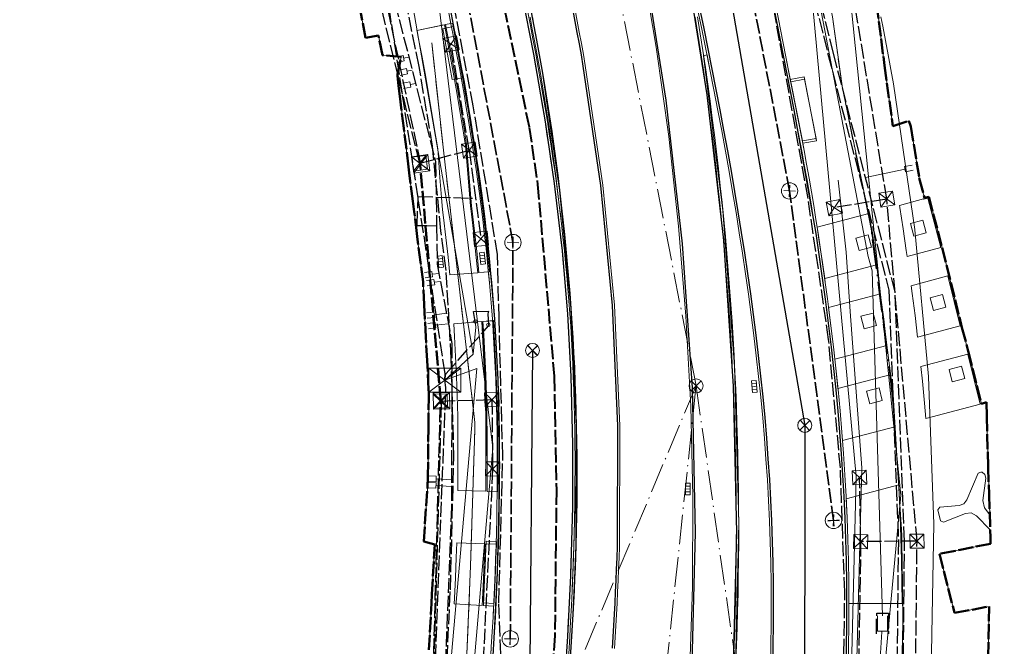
# Model space of a CAD drawing. Header units: metres. Extents: x 105014 to 106600, y 111320 to 118425.
# Drawn here: x 105897.5 to 105980.6, y 114994.8 to 115048.5 of the extents above; entities that cross this region are included whole.
import ezdxf

# ---------------------------------------------------------------- set-up
doc = ezdxf.new("R2010")
doc.units = ezdxf.units.M
doc.linetypes.add('DASHDOT', pattern=[3.556, 2.54, -0.508, 0, -0.508])
doc.linetypes.add('DASHED', pattern=[1.524, 1.27, -0.254])
for name, color, linetype, lineweight in [('00-BASE-LIMITE', 7, 'DASHED', 50), ('00-BASE-UE', 42, 'DASHED', 25), ('10-PAV-CALZADA-BRT', 12, 'CONTINUOUS', 30), ('10-PAV-CALZADA-MIXTA', 8, 'CONTINUOUS', 30), ('10-PAV-CICLORUTA', 76, 'CONTINUOUS', 18), ('10-PAV-SARDINEL', 252, 'CONTINUOUS', 13), ('20-EP-ZONA-DURA', 253, 'CONTINUOUS', 13), ('20-EP-ZONA-VERDE', 84, 'CONTINUOUS', 13), ('30-RED-ENEL-NODOS', 11, 'CONTINUOUS', 13), ('30-RED-ENEL-PROY', 1, 'DASHED', 25), ('30-RED-ETB-CAMARA', 151, 'CONTINUOUS', 13), ('30-RED-ETB-EXIST', 145, 'CONTINUOUS', 13), ('30-RED-ETB-PROY', 5, 'DASHED', 25), ('30-RED-MOVISTAR-CAMARA', 141, 'CONTINUOUS', 13), ('30-RED-MOVISTAR-PROY', 4, 'DASHED', 25), ('30-RED-VANTI-EXIST', 52, 'CONTINUOUS', 13), ('30-RED-VANTI-PROY', 2, 'DASHED', 25), ('30-RED-VANTI-RETIRO', 8, 'DASHDOT', 13), ('35-RH-ACUE-DOMICILIARIA', 152, 'CONTINUOUS', 9), ('35-RH-ACUE-MATRIZ-PJ', 150, 'DASHED', 40), ('35-RH-ACUE-MENOR-EXIST', 151, 'CONTINUOUS', 13), ('35-RH-ACUE-MENOR-PROY', 5, 'DASHED', 25), ('35-RH-PLUV-COLECTOR', 96, 'CONTINUOUS', 30), ('35-RH-PLUV-NODOS', 94, 'CONTINUOUS', 13), ('35-RH-PLUV-RETIRO', 8, 'DASHDOT', 13), ('35-RH-SUDS-ZONAS', 92, 'CONTINUOUS', 20), ('36-RH-SAN-COLECTOR-PROY', 6, 'DASHED', 35), ('36-RH-SAN-POZOS', 216, 'CONTINUOUS', 13), ('60-PREDIAL-LOTE', 42, 'CONTINUOUS', 13)]:
    doc.layers.add(name, color=color, linetype=linetype, lineweight=lineweight)

# ---------------------------------------------------------------- blocks, each defined once
blk = doc.blocks.new('CAM_ETB_T_13')
for p, q in [((-1.375, -1.025), (1.375, 1.025)), ((-1.375, 1.025), (1.375, -1.025))]:
    blk.add_line(p, q)
blk.add_lwpolyline([(-1.375, -1.025), (1.375, -1.025), (1.375, 1.025), (-1.375, 1.025)], close=True)
blk = doc.blocks.new('POSTE')
blk.add_circle((0, 0), 0.15)
blk = doc.blocks.new('CAJA_ENEL')
for p, q in [((-0.6, -0.6), (0.6, 0.6)), ((-0.6, 0.6), (0.6, -0.6))]:
    blk.add_line(p, q)
blk.add_lwpolyline([(-0.6, -0.6), (0.6, -0.6), (0.6, 0.6), (-0.6, 0.6)], close=True)
blk = doc.blocks.new('CAM_MOV_CS_276')
for p, q in [((-0.7, -0.7), (0.7, 0.7)), ((-0.7, 0.7), (0.7, -0.7))]:
    blk.add_line(p, q)
blk.add_lwpolyline([(-0.7, -0.7), (0.7, -0.7), (0.7, 0.7), (-0.7, 0.7)], close=True)
blk = doc.blocks.new('POZO_SAN')
for p, q in [((-0.5, 0), (0.5, 0)), ((0, -0.5), (0, 0.5))]:
    blk.add_line(p, q)
blk.add_circle((0, 0), 0.7)
blk = doc.blocks.new('POZO_PLUV')
for p, q in [((-0.42, -0.42), (0.42, 0.42)), ((-0.42, 0.42), (0.42, -0.42))]:
    blk.add_line(p, q)
blk.add_circle((0, 0), 0.6)
blk = doc.blocks.new('SUMIDERO')
for p, q in [((-0.25, -0.2), (-0.25, 0.2)), ((0, -0.2), (0, 0.2)), ((0.25, -0.2), (0.25, 0.2))]:
    blk.add_line(p, q)
blk.add_lwpolyline([(-0.5, -0.2), (0.5, -0.2), (0.5, 0.2), (-0.5, 0.2)], close=True)

msp = doc.modelspace()

# ---------------------------------------------------------------- linework, layer by layer
at = {"layer": '00-BASE-LIMITE'}
for points in [[(105970.6699, 115051.4029), (105971.5411, 115044.5879), (105972.2519, 115039.3977), (105973.6221, 115039.8621), (105973.7971, 115039.3681), (105974.5181, 115034.9501), (105974.9633, 115033.2747), (105975.3233, 115033.3699), (105976.4831, 115028.9901), (105978.1621, 115022.1941), (105978.7141, 115020.1641), (105979.8283, 115015.6615), (105980.2715, 115015.7767), (105980.3009, 115014.5757), (105980.4067, 115010.2365), (105980.4879, 115007.9243), (105980.6183, 115004.2041), (105980.6083, 115003.6771), (105976.2411, 115002.8011), (105977.5331, 114997.7511), (105980.5063, 114998.3073), (105980.4079, 114993.1155)], [(105932.5369, 114994.5899), (105932.7145, 114997.6347), (105932.7159, 114997.6541), (105932.7605, 114998.5719), (105932.8063, 114999.3719), (105933.0453, 115003.6165), (105932.1085, 115003.8653), (105932.4111, 115008.4133), (105932.4123, 115008.4307), (105932.4125, 115008.4339), (105932.4307, 115008.7315), (105932.4309, 115008.7341), (105932.4318, 115008.7497), (105932.4583, 115009.1789), (105932.4605, 115009.3903), (105932.5039, 115013.5821), (105932.5041, 115013.5893), (105932.5041, 115013.6087), (105932.5313, 115016.2249), (105932.5349, 115016.5683), (105932.5181, 115016.8911), (105932.3905, 115019.3549), (105932.3902, 115019.3583), (105932.3901, 115019.3609), (105932.2866, 115021.3577), (105932.2861, 115021.3663), (105932.1431, 115024.1213), (105932.1429, 115024.1257), (105932.0405, 115026.1001), (105931.8274, 115027.7799), (105931.5806, 115029.7243), (105931.5187, 115030.2131), (105931.2827, 115032.0719), (105931.1645, 115033.0045), (105930.8921, 115035.1503), (105930.7985, 115035.9175), (105930.4291, 115038.9465), (105930.3947, 115039.2287), (105930.0599, 115041.9729), (105929.9519, 115042.8583), (105929.8441, 115043.7419), (105929.8443, 115043.8347), (105930.1799, 115045.3441), (105928.5637, 115045.4779), (105928.2335, 115047.1595), (105927.1283, 115046.9741), (105926.6443, 115049.5293)]]:
    msp.add_lwpolyline(points, dxfattribs=at)
at = {"layer": '00-BASE-UE'}
for points in [[(105970.6699, 115051.4029), (105971.5411, 115044.5879), (105972.2519, 115039.3977), (105973.6221, 115039.8621), (105973.7971, 115039.3681), (105974.5181, 115034.9501), (105974.9633, 115033.2747), (105975.3233, 115033.3699), (105976.4831, 115028.9901), (105978.1621, 115022.1941), (105978.7141, 115020.1641), (105979.8283, 115015.6615), (105980.2715, 115015.7767), (105980.3009, 115014.5757), (105980.4067, 115010.2365), (105980.4879, 115007.9243), (105980.6183, 115004.2041), (105980.6083, 115003.6771), (105976.2411, 115002.8011), (105977.5331, 114997.7511), (105980.5063, 114998.3073), (105980.4079, 114993.1155)], [(105932.5369, 114994.5899), (105932.7145, 114997.6347), (105932.7159, 114997.6541), (105932.7605, 114998.5719), (105932.8063, 114999.3719), (105933.0453, 115003.6165), (105932.1085, 115003.8653), (105932.4111, 115008.4133), (105932.4123, 115008.4307), (105932.4125, 115008.4339), (105932.4309, 115008.7329), (105932.4319, 115008.7497), (105932.4583, 115009.1789), (105932.4605, 115009.3903), (105932.5039, 115013.5821), (105932.5041, 115013.5893), (105932.5041, 115013.6087), (105932.5313, 115016.2249), (105932.5349, 115016.5683), (105932.5181, 115016.8911), (105932.3905, 115019.3549), (105932.3903, 115019.3597), (105932.2867, 115021.3577), (105932.2861, 115021.3663), (105932.1431, 115024.1213), (105932.1429, 115024.1257), (105932.0405, 115026.1001), (105931.8275, 115027.7799), (105931.5807, 115029.7243), (105931.5187, 115030.2131), (105931.2827, 115032.0719), (105931.1645, 115033.0045), (105930.8921, 115035.1503), (105930.7985, 115035.9175), (105930.4291, 115038.9465), (105930.3947, 115039.2287), (105930.0599, 115041.9729), (105929.9519, 115042.8583), (105929.8441, 115043.7419), (105929.8443, 115043.8347), (105930.1799, 115045.3441), (105928.5637, 115045.4779), (105928.2335, 115047.1595), (105927.1283, 115046.9741), (105926.6443, 115049.5293)]]:
    msp.add_lwpolyline(points, dxfattribs=at)
at = {"layer": '10-PAV-CALZADA-BRT'}
for points in [[(105954.3503, 115054.4665), (105956.3328, 115042.0994), (105957.747, 115029.6544), (105958.59, 115017.1578), (105958.8599, 115004.6357), (105958.5563, 114992.1143)], [(105955.0603, 114992.2829), (105955.3599, 115004.6426), (105955.0933, 115017.0031), (105954.2612, 115029.3383), (105952.8653, 115041.6226), (105950.9085, 115053.8301)], [(105944.5071, 114991.7189), (105944.7265, 114994.8201), (105944.8971, 114997.6349), (105945.0469, 115000.6983), (105945.1487, 115003.5379), (105945.1903, 115013.684), (105944.7255, 115023.8195), (105943.7555, 115033.9192), (105942.2827, 115043.9579), (105941.7813, 115046.7547), (105941.2007, 115049.7663)], [(105944.8575, 115049.3111), (105945.0405, 115048.3609), (105945.2195, 115047.4099), (105945.3945, 115046.4581), (105945.5653, 115045.5055), (105945.7319, 115044.5521), (105947.2301, 115034.3406), (105948.2168, 115024.067), (105948.6896, 115013.757), (105948.6473, 115003.4363), (105948.6169, 115002.4689), (105948.5821, 115001.5019), (105948.5433, 115000.5349), (105948.5001, 114999.5681), (105948.4531, 114998.6015), (105948.4023, 114997.6351), (105948.3479, 114996.6689), (105948.2899, 114995.7029), (105948.2287, 114994.7371)]]:
    msp.add_lwpolyline(points, dxfattribs=at)
at = {"layer": '10-PAV-CALZADA-MIXTA'}
for points in [[(105961.1161, 115054.3437), (105963.7833, 115040.7991), (105965.6509, 115030.2203), (105966.4621, 115024.6019), (105966.9751, 115020.4883), (105967.1775, 115018.6741), (105967.3647, 115016.8561), (105967.5363, 115015.0343), (105967.6915, 115013.2091), (105967.8299, 115011.3803), (105967.9505, 115009.5483), (105968.0527, 115007.7133), (105968.1361, 115005.8775), (105968.2011, 115004.0425), (105968.2479, 115002.2091), (105968.2777, 115000.3775), (105968.2907, 114998.5479), (105968.2879, 114996.7201), (105968.2697, 114994.8947), (105968.2367, 114993.0715)], [(105940.5069, 115050.6891), (105941.4957, 115045.5569), (105942.4861, 115039.7745), (105943.2593, 115034.4977), (105943.9423, 115028.7309), (105944.4103, 115023.3589), (105944.7051, 115017.9745), (105944.8425, 115012.1689), (105944.8215, 115006.8359), (105944.6569, 115000.9717), (105944.4023, 114995.7513), (105944.0085, 114989.7909)], [(105931.0669, 114921.9327), (105932.7231, 114938.6947), (105934.5405, 114956.5182), (105935.5549, 114966.4669), (105935.5853, 114966.9928), (105935.5694, 114967.5194), (105937.1414, 114984.327), (105937.3088, 114984.9731), (105937.4035, 114985.6337), (105938.0078, 114993.5901), (105938.1629, 114996.1131), (105938.4119, 115001.2187), (105938.5725, 115006.9393), (105938.5927, 115012.1145), (105938.4597, 115017.7333), (105938.1759, 115022.9167), (105937.7255, 115028.0885), (105937.0643, 115033.6699), (105936.3141, 115038.7903), (105935.3479, 115044.4311), (105934.3809, 115049.4505)], [(105961.9883, 114993.2083), (105962.0201, 114994.9821), (105962.0379, 114996.7563), (105962.0407, 114998.5305), (105962.0281, 115000.3045), (105961.9993, 115002.0785), (105961.9539, 115003.8521), (105961.8913, 115005.6253), (105961.8107, 115007.3975), (105961.7119, 115009.1689), (105961.5953, 115010.9393), (105961.4615, 115012.7085), (105961.3113, 115014.4763), (105961.1447, 115016.2427), (105960.9631, 115018.0075), (105960.7663, 115019.7709), (105960.5555, 115021.5323), (105960.3311, 115023.2923), (105960.0937, 115025.0505), (105959.8441, 115026.8071), (105959.5825, 115028.5619), (105959.3099, 115030.3149), (105959.0265, 115032.0665), (105958.7333, 115033.8163), (105958.4305, 115035.5643), (105958.1191, 115037.3111), (105957.7993, 115039.0563), (105957.4721, 115040.7999), (105957.1377, 115042.5423), (105956.7971, 115044.2835), (105956.4505, 115046.0235), (105956.0987, 115047.7625), (105955.7421, 115049.5005)]]:
    msp.add_lwpolyline(points, dxfattribs=at)
at = {"layer": '10-PAV-CICLORUTA'}
for points in [[(105933.9859, 115047.4785), (105934.3155, 115045.7479), (105934.6335, 115044.0179), (105934.9389, 115042.2903), (105935.2317, 115040.5611), (105935.5115, 115038.8299), (105935.6745, 115037.7635), (105936.0997, 115032.5529), (105936.1849, 115031.8835), (105936.3879, 115030.1597), (105936.5737, 115028.4369), (105936.7269, 115026.8709), (105934.3343, 115026.6777), (105934.1863, 115028.1913), (105934.0029, 115029.8907), (105933.8027, 115031.5917), (105933.7189, 115032.2501), (105933.6333, 115033.2983), (105933.4937, 115035.0099), (105933.3537, 115036.7241), (105933.2947, 115037.4609), (105933.1407, 115038.4565), (105932.8643, 115040.1671), (105932.5739, 115041.8811), (105932.2711, 115043.5941), (105931.9569, 115045.3055), (105931.6291, 115047.0221), (105931.5343, 115047.5059), (105931.5151, 115047.6037), (105933.8675, 115048.0793), (105933.9859, 115047.4785)], [(105937.1365, 115021.5517), (105937.2305, 115019.8267), (105937.3069, 115018.0981), (105937.3659, 115016.3661), (105937.4081, 115014.6311), (105937.4271, 115008.1631), (105935.0301, 115008.2431), (105935.0085, 115014.5837), (105934.9669, 115016.2961), (105934.9087, 115018.0043), (105934.8335, 115019.7083), (105934.7407, 115021.4081), (105934.6697, 115022.4927), (105937.0623, 115022.6847), (105937.1365, 115021.5517)], [(105937.3265, 115003.6639), (105937.2845, 115002.4091), (105937.2139, 115000.6537), (105937.1319, 114998.8959), (105937.1053, 114998.3941), (105934.7101, 114998.5473), (105934.7349, 114999.0151), (105934.8163, 115000.7579), (105934.8863, 115002.4975), (105934.9279, 115003.7441), (105937.3265, 115003.6639)]]:
    msp.add_lwpolyline(points, close=True, dxfattribs=at)
at = {"layer": '10-PAV-SARDINEL'}
for points in [[(105962.205, 115049.8683), (105963.0941, 115045.3533), (105963.9796, 115040.8379), (105964.2126, 115039.6669), (105964.4394, 115038.4938), (105964.6599, 115037.3195), (105964.874, 115036.1441), (105965.0817, 115034.9676), (105965.283, 115033.7897), (105965.478, 115032.611), (105965.6665, 115031.4311), (105965.8486, 115030.2506), (105966.0624, 115028.8469), (105966.269, 115027.4418), (105966.4683, 115026.0356), (105966.6605, 115024.6278), (105967.1738, 115020.5118), (105967.3764, 115018.6955), (105967.5637, 115016.8758), (105967.7355, 115015.0522), (105967.8909, 115013.2251), (105968.0294, 115011.3944), (105968.1502, 115009.5604), (105968.2525, 115007.7234), (105968.336, 115005.8856), (105968.401, 115004.0486), (105968.4479, 115002.2133), (105968.4777, 115000.3799), (105968.4907, 114998.5483), (105968.4879, 114996.719), (105968.4697, 114994.8919), (105968.4367, 114993.0672)], [(105937.8082, 114993.6031), (105937.8879, 114994.8638), (105937.9633, 114996.1246), (105938.0343, 114997.3998), (105938.0994, 114998.6751), (105938.1587, 114999.9507), (105938.2121, 115001.2267), (105938.2547, 115002.3695), (105938.292, 115003.5126), (105938.3241, 115004.6558), (105938.351, 115005.7992), (105938.3725, 115006.9426), (105938.387, 115007.9766), (105938.3963, 115009.0106), (105938.4003, 115010.0449), (105938.3991, 115011.0787), (105938.3927, 115012.1128), (105938.3796, 115013.2356), (105938.3597, 115014.3583), (105938.3331, 115015.4809), (105938.2999, 115016.6034), (105938.2599, 115017.7256), (105938.2165, 115018.7617), (105938.1665, 115019.7975), (105938.1098, 115020.8329), (105938.0465, 115021.868), (105937.9764, 115022.9026), (105937.8998, 115023.9367), (105937.8165, 115024.9705), (105937.7265, 115026.0036), (105937.6299, 115027.0361), (105937.5266, 115028.068), (105937.4078, 115029.1846), (105937.2824, 115030.3005), (105937.1503, 115031.4156), (105937.0115, 115032.5299), (105936.8661, 115033.6435), (105936.7266, 115034.668), (105936.5818, 115035.6918), (105936.4319, 115036.7149), (105936.2769, 115037.7373), (105936.1166, 115038.7588), (105935.9339, 115039.8879), (105935.746, 115041.016), (105935.5529, 115042.1433), (105935.3546, 115043.2697), (105935.1512, 115044.3951), (105934.9183, 115045.6507), (105934.6796, 115046.9052), (105934.4351, 115048.1586), (105934.1849, 115049.4109)], [(105934.3809, 115049.4505), (105934.6313, 115048.1973), (105934.8759, 115046.943), (105935.1148, 115045.6876), (105935.3479, 115044.4311), (105935.5515, 115043.3047), (105935.7499, 115042.1775), (105935.9432, 115041.0493), (105936.1312, 115039.9202), (105936.3141, 115038.7903), (105936.4745, 115037.7678), (105936.6297, 115036.7444), (105936.7798, 115035.7203), (105936.9246, 115034.6955), (105937.0643, 115033.6699), (105937.2099, 115032.5552), (105937.3488, 115031.4397), (105937.481, 115030.3234), (105937.6066, 115029.2063), (105937.7255, 115028.0885), (105937.8289, 115027.0553), (105937.9256, 115026.0215), (105938.0157, 115024.9871), (105938.0991, 115023.9522), (105938.1759, 115022.9167), (105938.246, 115021.8808), (105938.3094, 115020.8445), (105938.3662, 115019.8077), (105938.4163, 115018.7707), (105938.4597, 115017.7333), (105938.4997, 115016.6099), (105938.533, 115015.4863), (105938.5596, 115014.3625), (105938.5795, 115013.2385), (105938.5927, 115012.1145), (105938.5991, 115011.0794), (105938.6003, 115010.0444), (105938.5963, 115009.0093), (105938.587, 115007.9743), (105938.5725, 115006.9393), (105938.5509, 115005.7949), (105938.524, 115004.6506), (105938.4919, 115003.5065), (105938.4545, 115002.3625), (105938.4119, 115001.2187), (105938.3585, 114999.9419), (105938.2991, 114998.6653), (105938.234, 114997.3891), (105938.1629, 114996.1131), (105938.0875, 114994.8515), (105938.0078, 114993.5901)], [(105944.3128, 114994.2606), (105944.4023, 114995.7513), (105944.4749, 114997.0559), (105944.5416, 114998.3609), (105944.6023, 114999.6662), (105944.6569, 115000.9717), (105944.7006, 115002.1442), (105944.7389, 115003.3169), (105944.7718, 115004.4898), (105944.7994, 115005.6628), (105944.8215, 115006.8359), (105944.8365, 115007.9024), (105944.8461, 115008.969), (105944.8503, 115010.0356), (105944.8491, 115011.1023), (105944.8425, 115012.1689), (105944.8289, 115013.3303), (105944.8084, 115014.4916), (105944.7809, 115015.6528), (105944.7465, 115016.8137), (105944.7051, 115017.9745), (105944.66, 115019.0521), (105944.608, 115020.1294), (105944.549, 115021.2063), (105944.4831, 115022.2828), (105944.4103, 115023.3589), (105944.3305, 115024.4345), (105944.2438, 115025.5095), (105944.1502, 115026.5839), (105944.0497, 115027.6577), (105943.9423, 115028.7309), (105943.8195, 115029.8859), (105943.6898, 115031.04), (105943.5532, 115032.1934), (105943.4097, 115033.346), (105943.2593, 115034.4977), (105943.1153, 115035.5546), (105942.966, 115036.6108), (105942.8114, 115037.6661), (105942.6514, 115038.7207), (105942.4861, 115039.7745), (105942.2987, 115040.9328), (105942.1059, 115042.0902), (105941.9078, 115043.2467), (105941.7044, 115044.4023), (105941.4957, 115045.5569), (105941.2574, 115046.8416), (105941.0131, 115048.1253), (105940.7629, 115049.4078)], [(105940.9592, 115049.4466), (105941.2095, 115048.1632), (105941.4539, 115046.8786), (105941.6924, 115045.593), (105941.9013, 115044.4372), (105942.1049, 115043.2809), (105942.3031, 115042.1235), (105942.496, 115040.9652), (105942.6836, 115039.806), (105942.8491, 115038.7512), (105943.0092, 115037.6956), (105943.164, 115036.6392), (105943.3135, 115035.5821), (105943.4576, 115034.5242), (105943.6081, 115033.3713), (105943.7517, 115032.2176), (105943.8885, 115031.063), (105944.0183, 115029.9076), (105944.1413, 115028.7514), (105944.2488, 115027.6771), (105944.3495, 115026.602), (105944.4432, 115025.5262), (105944.53, 115024.4499), (105944.6098, 115023.3731), (105944.6827, 115022.2957), (105944.7487, 115021.2179), (105944.8077, 115020.1397), (105944.8598, 115019.0611), (105944.905, 115017.9823), (105944.9464, 115016.8203), (105944.9808, 115015.6581), (105945.0083, 115014.4957), (105945.0289, 115013.3332), (105945.0425, 115012.1707), (105945.0491, 115011.103), (105945.0503, 115010.0355), (105945.0461, 115008.9677), (105945.0365, 115007.9001), (105945.0215, 115006.8326), (105944.9993, 115005.6586), (105944.9718, 115004.4847), (105944.9388, 115003.3109), (105944.9005, 115002.1373), (105944.8568, 115000.9638), (105944.8021, 114999.6574), (105944.7414, 114998.3512), (105944.6747, 114997.0453), (105944.602, 114995.7398), (105944.5125, 114994.2482)], [(105961.7884, 114993.2127), (105961.8201, 114994.9849), (105961.8379, 114996.7575), (105961.8407, 114998.5294), (105961.8281, 115000.3022), (105961.7994, 115002.0744), (105961.754, 115003.846), (105961.6915, 115005.6172), (105961.611, 115007.3873), (105961.5123, 115009.1568), (105961.3958, 115010.9252), (105961.2622, 115012.6925), (105961.1121, 115014.4585), (105960.9457, 115016.2231), (105960.7643, 115017.9862), (105960.5676, 115019.7479), (105960.357, 115021.5078), (105960.1327, 115023.2667), (105959.8956, 115025.0231), (105959.6463, 115026.7778), (105959.3848, 115028.5318), (105959.1124, 115030.2836), (105958.8292, 115032.034), (105958.5361, 115033.7827), (105958.2335, 115035.5297), (105957.9223, 115037.2756), (105957.6027, 115039.0199), (105957.2756, 115040.7626), (105956.9414, 115042.5043), (105956.6009, 115044.2448), (105956.2545, 115045.9841), (105956.2535, 115045.9888), (105955.9028, 115047.7226), (105955.5463, 115049.4601)], [(105955.7421, 115049.5005), (105956.0987, 115047.7625), (105956.4505, 115046.0235), (105956.7971, 115044.2835), (105957.1377, 115042.5423), (105957.4721, 115040.7999), (105957.7993, 115039.0563), (105958.1191, 115037.3111), (105958.4305, 115035.5643), (105958.7333, 115033.8163), (105959.0265, 115032.0665), (105959.3099, 115030.3149), (105959.5825, 115028.5619), (105959.8441, 115026.8071), (105960.0937, 115025.0505), (105960.3311, 115023.2923), (105960.5555, 115021.5323), (105960.7663, 115019.7709), (105960.9631, 115018.0075), (105961.1447, 115016.2427), (105961.3113, 115014.4763), (105961.4615, 115012.7085), (105961.5953, 115010.9393), (105961.7119, 115009.1689), (105961.8107, 115007.3975), (105961.8913, 115005.6253), (105961.9539, 115003.8521), (105961.9993, 115002.0785), (105962.0281, 115000.3045), (105962.0407, 114998.5305), (105962.0379, 114996.7563), (105962.0201, 114994.9821), (105961.9883, 114993.2083)], [(105968.2367, 114993.0715), (105968.2697, 114994.8947), (105968.2879, 114996.7201), (105968.2907, 114998.5479), (105968.2777, 115000.3775), (105968.2479, 115002.2091), (105968.2011, 115004.0425), (105968.1361, 115005.8775), (105968.0527, 115007.7133), (105967.9505, 115009.5483), (105967.8299, 115011.3803), (105967.6915, 115013.2091), (105967.5363, 115015.0343), (105967.3647, 115016.8561), (105967.1775, 115018.6741), (105966.9751, 115020.4883), (105966.4621, 115024.6019), (105966.2702, 115026.0081), (105966.071, 115027.4132), (105965.8646, 115028.8173), (105965.6509, 115030.2203), (105965.4689, 115031.4001), (105965.2806, 115032.5788), (105965.0858, 115033.7565), (105964.8846, 115034.9332), (105964.6771, 115036.1087), (105964.4632, 115037.2831), (105964.2429, 115038.4563), (105964.0163, 115039.6283), (105963.7833, 115040.7991), (105962.8979, 115045.3147), (105962.0088, 115049.8295)], [(105944.5125, 114994.2482), (105944.602, 114995.7398), (105944.6747, 114997.0453), (105944.7414, 114998.3512), (105944.8021, 114999.6574), (105944.8471, 115000.7068), (105944.8575, 115000.9638), (105944.8853, 115001.6524), (105944.9191, 115002.598), (105944.9488, 115003.5437), (105944.9732, 115004.4847), (105944.9809, 115004.8105), (105944.9935, 115005.412), (105944.9984, 115005.6586), (105945.0066, 115006.0773), (105945.0215, 115006.8326), (105945.0365, 115007.9001), (105945.0461, 115008.9677), (105945.0503, 115010.0355), (105945.0491, 115011.103), (105945.0425, 115012.1707), (105945.0289, 115013.3332), (105945.0083, 115014.4957), (105944.9808, 115015.6581), (105944.9464, 115016.8203), (105944.905, 115017.9823), (105944.8598, 115019.0611), (105944.8077, 115020.1397), (105944.7487, 115021.2179), (105944.6827, 115022.2957), (105944.6098, 115023.3731), (105944.53, 115024.4499), (105944.4432, 115025.5262), (105944.3495, 115026.602), (105944.2488, 115027.6771), (105944.1413, 115028.7514), (105944.0183, 115029.9076), (105943.8885, 115031.063), (105943.766, 115032.0965), (105943.7525, 115032.2177), (105943.7056, 115032.6368), (105943.557, 115033.8951), (105943.4004, 115035.1526), (105943.2361, 115036.4091), (105943.064, 115037.6644), (105942.8839, 115038.9187), (105942.696, 115040.1718), (105942.5004, 115041.4238), (105942.2969, 115042.6746), (105942.0856, 115043.924), (105941.9229, 115044.8561), (105941.7558, 115045.7875), (105941.5847, 115046.7181), (105941.3956, 115047.722), (105941.2021, 115048.7249)], [(105941.3984, 115048.7632), (105941.592, 115047.7594), (105941.7813, 115046.7547), (105941.9526, 115045.8232), (105942.1198, 115044.8909), (105942.2827, 115043.9579), (105942.4942, 115042.7073), (105942.6979, 115041.4553), (105942.8937, 115040.2021), (105943.0818, 115038.9477), (105943.262, 115037.6922), (105943.4343, 115036.4356), (105943.5988, 115035.1779), (105943.7555, 115033.9192), (105943.9043, 115032.6596), (105944.0453, 115031.399), (105944.1783, 115030.1376), (105944.3035, 115028.8754), (105944.4209, 115027.6124), (105944.5303, 115026.3488), (105944.6319, 115025.0844), (105944.7255, 115023.8195), (105944.8113, 115022.554), (105944.8891, 115021.288), (105944.9591, 115020.0215), (105945.0212, 115018.7546), (105945.0753, 115017.4874), (105945.1216, 115016.2198), (105945.1599, 115014.952), (105945.1903, 115013.684), (105945.2128, 115012.4158), (105945.2274, 115011.1475), (105945.2341, 115009.8791), (105945.2328, 115008.6107), (105945.2237, 115007.3423), (105945.2066, 115006.074), (105945.1816, 115004.8059), (105945.1487, 115003.5379), (105945.119, 115002.5912), (105945.0851, 115001.6447), (105945.0469, 115000.6983), (105945.0012, 114999.677), (105944.9513, 114998.6558), (105944.8971, 114997.6349), (105944.8155, 114996.2273), (105944.7265, 114994.8201), (105944.6205, 114993.2692)], [(105958.6211, 114993.5694), (105958.6781, 114995.0248), (105958.7274, 114996.4805), (105958.7689, 114997.9364), (105958.8026, 114999.3926), (105958.8286, 115000.8488), (105958.8469, 115002.3053), (105958.8574, 115003.7617), (105958.8601, 115005.2183), (105958.8551, 115006.6748), (105958.8423, 115008.1313), (105958.8218, 115009.5876), (105958.7935, 115011.0439), (105958.7574, 115012.5), (105958.7136, 115013.9558), (105958.6621, 115015.4114), (105958.6028, 115016.8668), (105958.5357, 115018.3217), (105958.4609, 115019.7763), (105958.3784, 115021.2305), (105958.2881, 115022.6843), (105958.1901, 115024.1375), (105958.0843, 115025.5902), (105957.9708, 115027.0422), (105957.8496, 115028.4937), (105957.7206, 115029.9445), (105957.5839, 115031.3946), (105957.4395, 115032.844), (105957.2874, 115034.2925), (105957.1276, 115035.7403), (105956.96, 115037.1871), (105956.7848, 115038.6331), (105956.6018, 115040.0781), (105956.4112, 115041.522), (105956.2129, 115042.965), (105956.0069, 115044.4069), (105955.7932, 115045.8477), (105955.5719, 115047.2873), (105955.3429, 115048.7257)], [(105955.5403, 115048.7577), (105955.7695, 115047.3182), (105955.991, 115045.8776), (105956.2048, 115044.4357), (105956.411, 115042.9928), (105956.6094, 115041.5487), (105956.8002, 115040.1038), (105956.9833, 115038.6577), (105957.1586, 115037.2107), (105957.3264, 115035.7628), (105957.4863, 115034.3139), (105957.6385, 115032.8644), (105957.783, 115031.4139), (105957.9198, 115029.9628), (105958.0489, 115028.5109), (105958.1702, 115027.0583), (105958.2838, 115025.6053), (105958.3896, 115024.1515), (105958.4877, 115022.6973), (105958.5781, 115021.2424), (105958.6606, 115019.7871), (105958.7355, 115018.3315), (105958.8026, 115016.8755), (105958.862, 115015.419), (105958.9135, 115013.9624), (105958.9573, 115012.5055), (105958.9935, 115011.0484), (105959.0218, 115009.591), (105959.0423, 115008.1336), (105959.0551, 115006.6761), (105959.0601, 115005.2184), (105959.0574, 115003.7608), (105959.0469, 115002.3034), (105959.0286, 115000.8458), (105959.0026, 114999.3885), (105958.9688, 114997.9313), (105958.9273, 114996.4743), (105958.878, 114995.0175), (105958.8209, 114993.5611)]]:
    msp.add_lwpolyline(points, dxfattribs=at)
at = {"layer": '20-EP-ZONA-DURA'}
for points in [[(105970.6699, 115051.4029), (105971.5411, 115044.5879), (105972.2519, 115039.3977), (105973.6221, 115039.8621), (105973.7971, 115039.3681), (105974.5181, 115034.9501), (105974.9633, 115033.2747), (105975.3233, 115033.3699), (105976.4831, 115028.9901), (105978.1621, 115022.1941), (105978.7141, 115020.1641), (105979.8283, 115015.6615), (105980.2715, 115015.7767), (105980.3009, 115014.5757), (105980.4067, 115010.2365), (105980.4879, 115007.9243), (105980.5501, 115006.1492), (105980.1093, 115006.7623), (105979.9539, 115007.3813), (105980.2067, 115009.2989), (105980.1371, 115009.6024), (105979.8865, 115009.7863), (105979.7877, 115009.8145), (105979.5683, 115009.7099), (105978.5951, 115007.4257), (105978.327, 115007.0904), (105977.9241, 115006.9419), (105976.2745, 115006.8073), (105976.1111, 115006.5795), (105976.3459, 115005.6449), (105976.5931, 115005.5193), (105978.4633, 115006.2767), (105978.9675, 115006.3212), (105979.4105, 115006.0765), (105980.5955, 115004.8537), (105980.6183, 115004.2041), (105980.6083, 115003.6771), (105976.2411, 115002.8011), (105977.5331, 114997.7511), (105980.5063, 114998.3073), (105980.4079, 114993.1155)], [(105968.4367, 114993.0672), (105968.4697, 114994.8919), (105968.4879, 114996.719), (105968.4907, 114998.5483), (105968.4907, 114998.5547), (105973.0407, 114998.5475), (105973.0407, 114998.5611), (105973.0273, 115000.4329), (105972.9969, 115002.3083), (105972.9489, 115004.1871), (105972.8823, 115006.0691), (105972.7969, 115007.9533), (105972.7549, 115008.7067), (105968.2619, 115007.5171), (105968.2525, 115007.7234), (105968.1502, 115009.5604), (105968.0294, 115011.3944), (105967.9453, 115012.5063), (105972.4177, 115013.6907), (105972.2673, 115015.4585), (105972.0917, 115017.3221), (105972.0077, 115018.1393), (105967.5549, 115016.9603), (105967.3764, 115018.6955), (105967.2891, 115019.4761), (105971.7361, 115020.6537), (105971.6937, 115021.0339), (105971.4725, 115022.8815), (105971.2377, 115024.7239), (105971.1921, 115025.0613), (105966.7575, 115023.8871), (105966.9569, 115022.3235), (105967.1737, 115020.5113), (105966.6605, 115024.6278), (105966.4683, 115026.0356), (105966.4191, 115026.3835), (105970.8481, 115027.5563), (105970.7293, 115028.3921), (105970.4571, 115030.2181), (105970.1903, 115031.9337), (105965.7689, 115030.763), (105965.6665, 115031.4311), (105965.478, 115032.611), (105965.283, 115033.7897), (105965.0817, 115034.9676), (105964.874, 115036.1441), (105964.6599, 115037.3195), (105964.4844, 115038.254), (105964.5449, 115037.9451), (105965.7257, 115038.1501), (105965.6887, 115038.3394), (105965.6927, 115038.3401), (105964.6908, 115043.4426), (105964.6523, 115043.6395), (105963.4749, 115043.4083), (105963.0941, 115045.3533), (105962.205, 115049.8683)], [(105932.5369, 114994.5899), (105932.7145, 114997.6347), (105932.7159, 114997.6541), (105932.7605, 114998.5719), (105932.8063, 114999.3719), (105933.0453, 115003.6165), (105932.1085, 115003.8653), (105932.4111, 115008.4133), (105932.4123, 115008.4307), (105932.4125, 115008.4339), (105932.4308, 115008.7328), (105932.4318, 115008.7497), (105932.4583, 115009.1789), (105932.4605, 115009.3903), (105932.5039, 115013.5821), (105932.5041, 115013.5893), (105932.5041, 115013.6087), (105932.5313, 115016.2249), (105932.5349, 115016.5683), (105932.5181, 115016.8911), (105932.3905, 115019.3549), (105932.3901, 115019.3596), (105932.2866, 115021.3577), (105932.2861, 115021.3663), (105932.1431, 115024.1213), (105932.1429, 115024.1257), (105932.0405, 115026.1001), (105931.8274, 115027.7799), (105931.5806, 115029.7243), (105931.5187, 115030.2131), (105931.2827, 115032.0719), (105931.1645, 115033.0045), (105930.8921, 115035.1503), (105930.7985, 115035.9175), (105930.4291, 115038.9465), (105930.3947, 115039.2287), (105930.0599, 115041.9729), (105929.9519, 115042.8583), (105929.8441, 115043.7419), (105929.8443, 115043.8347), (105930.1799, 115045.3441), (105928.5637, 115045.4779), (105928.2335, 115047.1595), (105927.1283, 115046.9741), (105926.6443, 115049.5293)], [(105934.1849, 115049.4109), (105934.4285, 115048.1916), (105933.9659, 115048.0975), (105933.8676, 115048.0785), (105933.6737, 115048.0389), (105931.5151, 115047.6037), (105931.5343, 115047.5059), (105931.6291, 115047.0221), (105931.9569, 115045.3055), (105932.2711, 115043.5941), (105932.5739, 115041.8811), (105932.8643, 115040.1671), (105933.1407, 115038.4565), (105933.2947, 115037.4609), (105933.3537, 115036.7241), (105933.4937, 115035.0099), (105933.6333, 115033.2983), (105933.7189, 115032.2501), (105933.8027, 115031.5917), (105934.0029, 115029.8907), (105934.1863, 115028.1913), (105934.3343, 115026.6777), (105936.7269, 115026.8709), (105936.5737, 115028.4369), (105936.3879, 115030.1597), (105936.1849, 115031.8835), (105936.0997, 115032.5529), (105935.9557, 115034.3174), (105936.0647, 115033.6209), (105936.1993, 115032.5633), (105936.2841, 115031.8957), (105936.4871, 115030.1709), (105936.6733, 115028.4471), (105936.8265, 115026.8789), (105937.6385, 115026.9446), (105937.7265, 115026.0036), (105937.8165, 115024.9705), (105937.8998, 115023.9367), (105937.9764, 115022.9026), (105937.9861, 115022.759), (105937.1619, 115022.6927), (105937.4887, 115015.4307), (105937.5271, 115008.1597), (105938.3884, 115008.131), (105938.387, 115007.9766), (105938.3725, 115006.9426), (105938.351, 115005.7992), (105938.3241, 115004.6558), (105938.2953, 115003.6317), (105937.4265, 115003.6607), (105937.2053, 114998.3877), (105938.0819, 114998.3317), (105938.0343, 114997.3998), (105937.9633, 114996.1246), (105937.8879, 114994.8638), (105937.842, 114994.1384)], [(105941.2021, 115048.7249), (105941.3956, 115047.722), (105941.5847, 115046.7181), (105941.7558, 115045.7875), (105941.9229, 115044.8561), (105942.0856, 115043.924), (105942.2969, 115042.6746), (105942.5004, 115041.4238), (105942.696, 115040.1718), (105942.8839, 115038.9187), (105943.064, 115037.6644), (105943.2361, 115036.4091), (105943.4004, 115035.1526), (105943.557, 115033.8951), (105943.7056, 115032.6368), (105943.7056, 115032.6368), (105943.7525, 115032.2177), (105943.6081, 115033.3713), (105943.4576, 115034.5242), (105943.3135, 115035.5821), (105943.164, 115036.6392), (105943.0092, 115037.6956), (105942.8491, 115038.7512), (105942.6836, 115039.806), (105942.496, 115040.9652), (105942.3031, 115042.1235), (105942.1049, 115043.2809), (105941.9013, 115044.4372), (105941.6924, 115045.593), (105941.4539, 115046.8786), (105941.2095, 115048.1632), (105940.9592, 115049.4466)]]:
    msp.add_lwpolyline(points, dxfattribs=at)
for points in [[(105975.2523, 115033.2477), (105974.8923, 115033.1523), (105974.8859, 115033.1771), (105972.8137, 115032.6285), (105972.8405, 115032.4619), (105973.1263, 115030.6247), (105973.4011, 115028.7813), (105973.4763, 115028.2523), (105976.3719, 115029.0189), (105975.2523, 115033.2477)], [(105973.9147, 115025.0753), (105974.1523, 115023.2127), (105974.3749, 115021.3523), (105978.0281, 115022.3197), (105976.9725, 115026.5919), (105973.8227, 115025.7577), (105973.9147, 115025.0753)], [(105935.0301, 115008.2431), (105937.4271, 115008.1631), (105937.4081, 115014.6311), (105937.3659, 115016.3661), (105937.3069, 115018.0981), (105937.2305, 115019.8267), (105937.1365, 115021.5517), (105937.0623, 115022.6847), (105934.6697, 115022.4927), (105934.7407, 115021.4081), (105934.8335, 115019.7083), (105934.9087, 115018.0043), (105934.9669, 115016.2961), (105935.0085, 115014.5837), (105935.0301, 115008.2431)], [(105974.6499, 115018.8389), (105974.7787, 115017.5871), (105974.9567, 115015.6995), (105975.0673, 115014.3979), (105979.7323, 115015.6331), (105978.6751, 115019.9049), (105974.6499, 115018.8389)], [(105934.7101, 114998.5473), (105937.1053, 114998.3941), (105937.1319, 114998.8959), (105937.2139, 115000.6537), (105937.2845, 115002.4091), (105937.3265, 115003.6639), (105934.9279, 115003.7441), (105934.8863, 115002.4975), (105934.8163, 115000.7579), (105934.7349, 114999.0151), (105934.7101, 114998.5473)]]:
    msp.add_lwpolyline(points, close=True, dxfattribs=at)
at = {"layer": '20-EP-ZONA-VERDE'}
for points in [[(105950.7119, 115053.7937), (105951.9995, 115046.1796), (105953.0687, 115038.5321), (105953.9185, 115030.8572), (105954.5484, 115023.1611), (105954.9578, 115015.4501), (105955.1463, 115007.7306), (105955.1139, 115000.0088), (105954.8605, 114992.2925)], [(105948.4283, 114994.7241), (105948.4895, 114995.6905), (105948.5475, 114996.6573), (105948.6021, 114997.6241), (105948.6529, 114998.5913), (105948.6999, 114999.5587), (105948.7431, 115000.5265), (105948.7821, 115001.4941), (105948.8169, 115002.4623), (105948.8471, 115003.4301), (105948.8896, 115013.7588), (105948.4164, 115024.0795), (105947.4288, 115034.3637), (105945.9291, 115044.5863), (105945.7623, 115045.5403), (105945.5913, 115046.4937), (105945.4161, 115047.4463), (105945.2369, 115048.3983), (105945.0539, 115049.3493)], [(105958.7561, 114992.1047), (105959.0598, 115005.4721), (105958.7103, 115018.8387), (105957.7084, 115032.1723), (105956.0565, 115045.4411), (105956.3509, 115045.4997), (105956.6009, 115044.2449), (105956.6009, 115044.2449), (105956.9413, 115042.5043), (105957.2755, 115040.7627), (105957.6027, 115039.0197), (105957.9223, 115037.2755), (105958.2335, 115035.5297), (105958.5359, 115033.7827), (105958.8291, 115032.0339), (105959.1123, 115030.2837), (105959.3847, 115028.5317), (105959.6461, 115026.7783), (105959.8957, 115025.0231), (105960.1329, 115023.2663), (105960.3571, 115021.5079), (105960.5677, 115019.7477), (105960.7641, 115017.9861), (105960.9457, 115016.2231), (105961.1119, 115014.4585), (105961.2623, 115012.6925), (105961.3959, 115010.9253), (105961.5123, 115009.1569), (105961.6109, 115007.3875), (105961.6913, 115005.6171), (105961.7539, 115003.8461), (105961.7993, 115002.0743), (105961.8281, 115000.3023), (105961.8407, 114998.5299), (105961.8379, 114996.7575), (105961.8201, 114994.9849), (105961.7883, 114993.2127)]]:
    msp.add_lwpolyline(points, dxfattribs=at)
for points in [[(105934.6729, 115047.6125), (105935.0033, 115045.8777), (105935.3221, 115044.1431), (105935.6287, 115042.4087), (105935.9225, 115040.6743), (105936.2029, 115038.9401), (105936.4691, 115037.2061), (105936.7207, 115035.4723), (105936.9571, 115033.7385), (105937.1775, 115032.0049), (105937.3815, 115030.2719), (105937.5685, 115028.5391), (105937.7237, 115026.9515), (105936.8265, 115026.8789), (105936.6733, 115028.4471), (105936.4871, 115030.1709), (105936.2841, 115031.8957), (105936.1993, 115032.5633), (105936.1125, 115033.6249), (105935.9711, 115035.3583), (105935.8295, 115037.0937), (105935.7739, 115037.7751), (105935.6101, 115038.8467), (105935.3303, 115040.5775), (105935.0377, 115042.3053), (105934.7315, 115044.0377), (105934.4133, 115045.7683), (105934.0837, 115047.4993), (105933.9659, 115048.0975), (105934.5537, 115048.2179), (105934.6729, 115047.6125)], [(105965.7257, 115038.1501), (105964.5449, 115037.9451), (105963.4749, 115043.4083), (105964.6523, 115043.6395), (105965.7257, 115038.1501)], [(105976.3719, 115029.0189), (105973.4763, 115028.2523), (105973.4011, 115028.7813), (105973.1263, 115030.6247), (105972.8405, 115032.4619), (105972.8137, 115032.6285), (105974.8859, 115033.1771), (105974.8923, 115033.1523), (105975.2523, 115033.2477), (105976.3719, 115029.0189)], [(105970.4571, 115030.2181), (105970.7293, 115028.3921), (105970.8481, 115027.5563), (105966.4191, 115026.3835), (105966.2267, 115027.7365), (105965.9589, 115029.5331), (105965.7677, 115030.7627), (105970.1903, 115031.9337), (105970.4571, 115030.2181)], [(105975.1017, 115030.2889), (105974.0383, 115030.0075), (105973.7567, 115031.0707), (105974.8201, 115031.3523), (105975.1017, 115030.2889)], [(105975.1017, 115030.2889), (105974.8201, 115031.3523), (105973.7567, 115031.0707), (105974.0383, 115030.0075), (105975.1017, 115030.2889)], [(105970.4337, 115029.0529), (105969.3703, 115028.7715), (105969.0887, 115029.8347), (105970.1521, 115030.1163), (105970.4337, 115029.0529)], [(105969.0887, 115029.8347), (105969.3703, 115028.7715), (105970.4337, 115029.0529), (105970.1521, 115030.1163), (105969.0887, 115029.8347)], [(105978.0281, 115022.3197), (105974.3749, 115021.3523), (105974.1523, 115023.2127), (105973.9147, 115025.0753), (105973.8227, 115025.7577), (105976.9725, 115026.5919), (105978.0281, 115022.3197)], [(105971.2377, 115024.7239), (105971.4725, 115022.8815), (105971.6937, 115021.0339), (105971.7361, 115020.6537), (105967.2891, 115019.4761), (105967.1737, 115020.5113), (105966.9569, 115022.3235), (105966.7575, 115023.8871), (105971.1921, 115025.0613), (105971.2377, 115024.7239)], [(105976.7861, 115023.9277), (105975.7227, 115023.6463), (105975.4411, 115024.7095), (105976.5045, 115024.9911), (105976.7861, 115023.9277)], [(105976.7861, 115023.9277), (105976.5045, 115024.9911), (105975.4411, 115024.7095), (105975.7227, 115023.6463), (105976.7861, 115023.9277)], [(105970.8523, 115022.3565), (105969.7889, 115022.0751), (105969.5073, 115023.1383), (105970.5707, 115023.4199), (105970.8523, 115022.3565)], [(105969.5073, 115023.1383), (105969.7889, 115022.0751), (105970.8523, 115022.3565), (105970.5707, 115023.4199), (105969.5073, 115023.1383)], [(105938.1347, 115021.6115), (105938.2293, 115019.8759), (105938.3061, 115018.1371), (105938.3655, 115016.3953), (105938.4081, 115014.6509), (105938.4343, 115012.9035), (105938.4449, 115011.1539), (105938.4405, 115009.4017), (105938.4269, 115008.1297), (105937.5271, 115008.1597), (105937.5405, 115009.4077), (105937.5449, 115011.1523), (105937.5343, 115012.8941), (105937.5081, 115014.6331), (105937.4659, 115016.3691), (105937.4067, 115018.1021), (105937.3305, 115019.8315), (105937.2361, 115021.5577), (105937.1619, 115022.6927), (105938.0591, 115022.7649), (105938.1347, 115021.6115)], [(105979.7323, 115015.6331), (105975.0673, 115014.3979), (105974.9567, 115015.6995), (105974.7787, 115017.5871), (105974.6499, 115018.8389), (105978.6751, 115019.9049), (105979.7323, 115015.6331)], [(105978.4063, 115017.8091), (105977.3429, 115017.5277), (105977.0613, 115018.5909), (105978.1247, 115018.8725), (105978.4063, 115017.8091)], [(105978.4063, 115017.8091), (105978.1247, 115018.8725), (105977.0613, 115018.5909), (105977.3429, 115017.5277), (105978.4063, 115017.8091)], [(105972.0917, 115017.3221), (105972.2673, 115015.4585), (105972.4177, 115013.6907), (105967.9453, 115012.5063), (105967.8909, 115013.2251), (105967.7355, 115015.0521), (105967.5637, 115016.8757), (105967.5549, 115016.9603), (105972.0077, 115018.1393), (105972.0917, 115017.3221)], [(105971.3525, 115015.9415), (105970.2891, 115015.6599), (105970.0075, 115016.7233), (105971.0709, 115017.0049), (105971.3525, 115015.9415)], [(105970.0075, 115016.7233), (105970.2891, 115015.6599), (105971.3525, 115015.9415), (105971.0709, 115017.0049), (105970.0075, 115016.7233)], [(105972.7969, 115007.9533), (105972.8823, 115006.0691), (105972.9489, 115004.1871), (105972.9969, 115002.3083), (105973.0273, 115000.4329), (105973.0407, 114998.5611), (105973.0407, 114998.5475), (105968.4907, 114998.5547), (105968.4777, 115000.3799), (105968.4479, 115002.2133), (105968.4009, 115004.0485), (105968.3361, 115005.8855), (105968.2619, 115007.5171), (105972.7549, 115008.7067), (105972.7969, 115007.9533)], [(105938.3259, 115003.6307), (105938.2839, 115002.3725), (105938.2131, 115000.6101), (105938.1307, 114998.8461), (105938.1035, 114998.3303), (105937.2053, 114998.3877), (105937.2317, 114998.8909), (105937.3139, 115000.6493), (105937.3845, 115002.4055), (105937.4265, 115003.6607), (105938.3259, 115003.6307)]]:
    msp.add_lwpolyline(points, close=True, dxfattribs=at)
at = {"layer": '30-RED-ENEL-PROY'}
for points in [[(105931.7581, 115036.2379), (105924.8325, 115064.3223)], [(105971.7305, 115033.1725), (105968.5945, 115052.3429)], [(105936.0037, 115037.3587), (105934.4441, 115046.4351)], [(105931.7581, 115036.2379), (105936.0037, 115037.3587)], [(105936.0037, 115037.3587), (105936.9949, 115029.7571)], [(105933.5331, 115015.8871), (105931.7581, 115036.2379)], [(105971.7305, 115033.1725), (105967.2515, 115032.4301)], [(105974.3227, 115003.8955), (105971.7305, 115033.1725)], [(105932.6475, 114982.0975), (105933.5331, 115015.8871)], [(105933.5331, 115015.8871), (105937.9333, 115016.0125)], [(105937.9333, 115016.0125), (105938.0001, 115010.0841)], [(105938.0001, 115010.0841), (105936.8515, 114986.7347)], [(105969.4983, 115003.8603), (105969.4025, 115009.3309)], [(105969.4983, 115003.8603), (105969.3315, 114994.1697)], [(105974.3227, 115003.8955), (105969.4983, 115003.8603)], [(105974.0553, 114979.0629), (105974.3227, 115003.8955)]]:
    msp.add_lwpolyline(points, dxfattribs=at)
at = {"layer": '30-RED-ETB-EXIST'}
for points in [[(105971.354, 114997.515), (105970.478, 115027.033), (105970.151, 115028.261), (105963.359, 115063.674), (105963.041, 115063.613)], [(105936.513, 115022.698), (105935.866, 115022.586), (105929.244, 115060.744), (105929.759, 115060.833)], [(105933.909, 115017.672), (105936.334, 115019.89), (105936.555, 115022.219), (105936.513, 115022.698)], [(105933.909, 115017.672), (105936.334, 115019.89), (105935.866, 115022.586), (105936.513, 115022.698)], [(105933.675, 114984.191), (105933.662, 114984.818), (105936.661, 115018.662), (105933.909, 115017.672)], [(105970.928, 114997.512), (105970.935, 114996.192), (105971.795, 114996.197), (105971.788, 114997.517)], [(105970.337, 114980.63), (105971.299, 114996.144)]]:
    msp.add_lwpolyline(points, dxfattribs=at)
at = {"layer": '30-RED-ETB-PROY'}
for points in [[(105933.909, 115017.672), (105933.928, 115018.219), (105927.294, 115061.666), (105927.096, 115062.24)], [(105936.513, 115022.698), (105936.352, 115023.543), (105937.647, 115023.59), (105937.592, 115023.35), (105937.634, 115022.413)], [(105933.909, 115017.672), (105933.999, 115018.218), (105937.673, 115022.354), (105937.634, 115022.413)], [(105932.702, 114984.133), (105932.755, 114984.661), (105934.003, 115017.052), (105933.909, 115017.672)], [(105970.851, 114995.979), (105970.873, 114997.74), (105971.873, 114997.731), (105971.874, 114995.966)]]:
    msp.add_lwpolyline(points, dxfattribs=at)
at = {"layer": '30-RED-MOVISTAR-PROY'}
for points in [[(105931.8467, 115036.1827), (105925.8263, 115064.6933)], [(105933.6267, 115015.8987), (105931.8467, 115036.1827)], [(105932.6989, 114982.4819), (105933.6267, 115015.8987)]]:
    msp.add_lwpolyline(points, dxfattribs=at)
at = {"layer": '30-RED-VANTI-EXIST'}
for points in [[(105967.9315, 115042.6553), (105967.0743, 115048.7723), (105966.4697, 115051.9059)], [(105933.5261, 114981.5606), (105933.9831, 114981.5091), (105935.1525, 114989.9101), (105935.7999, 114994.2275), (105936.1123, 115001.7883), (105936.4787, 115013.4347), (105936.4765, 115014.0613), (105933.8195, 115037.0879), (105932.7937, 115046.5527)], [(105972.7048, 115009.3249), (105972.2675, 115016.4375), (105970.5151, 115030.2841), (105967.9315, 115042.6553)], [(105973.0111, 115004.3415), (105972.7048, 115009.3249)], [(105973.0815, 114999.8259), (105973.0345, 115003.9611), (105973.0111, 115004.3415)], [(105972.9347, 114989.2539), (105973.1151, 114996.8761), (105973.0815, 114999.8259)]]:
    msp.add_lwpolyline(points, dxfattribs=at)
at = {"layer": '30-RED-VANTI-PROY'}
for points in [[(105933.5261, 114981.5606), (105934.3855, 114999.7325), (105934.6807, 115011.0547), (105934.4631, 115019.5289), (105934.0189, 115027.0501), (105933.5709, 115030.4437), (105932.8511, 115037.6945), (105931.7063, 115044.5119), (105929.9507, 115053.1109), (105927.9087, 115061.5769), (105924.2513, 115075.8437), (105922.3075, 115083.6097), (105921.1419, 115084.2909), (105917.3823, 115099.3829), (105916.2929, 115104.0201), (105915.4717, 115105.2577), (105914.3815, 115109.6103), (105908.5091, 115122.9937), (105893.3677, 115127.2413), (105881.1725, 115130.6333)], [(105933.2701, 114937.1827), (105933.4021, 114938.5425), (105933.9107, 114940.9207), (105934.2403, 114944.0947), (105934.0987, 114945.7799), (105935.8243, 114962.0609), (105936.6605, 114969.4869), (105935.2573, 114974.8501), (105938.4567, 114987.2961), (105938.7469, 114992.7005), (105938.5299, 114998.6185), (105938.8699, 115011.0993), (105938.5451, 115022.9281), (105938.4191, 115028.4239), (105936.3377, 115041.1395), (105934.2273, 115052.1923), (105930.3895, 115069.1029), (105922.0403, 115102.1291), (105920.8477, 115108.7615), (105919.8579, 115112.8141), (105917.6994, 115123.1835)], [(105967.4089, 114976.4237), (105968.0149, 114991.2195), (105968.1425, 114999.5547), (105967.7599, 115010.1741), (105966.7597, 115021.1561), (105964.9959, 115033.2245), (105961.885, 115050.4169)]]:
    msp.add_lwpolyline(points, dxfattribs=at)
at = {"layer": '30-RED-VANTI-RETIRO'}
for points in [[(105967.9315, 115042.6553), (105967.0743, 115048.7723), (105966.4697, 115051.9059)], [(105933.5261, 114981.5606), (105933.9831, 114981.5091), (105935.1525, 114989.9101), (105935.7999, 114994.2275), (105936.1123, 115001.7883), (105936.4787, 115013.4347), (105936.4765, 115014.0613), (105933.8195, 115037.0879), (105932.7937, 115046.5527)], [(105972.7048, 115009.3249), (105972.2355, 115016.3105), (105970.3141, 115031.0645), (105967.9315, 115042.6553)], [(105973.0111, 115004.3415), (105973.0025, 115004.8927), (105972.7048, 115009.3249)], [(105973.0815, 114999.8259), (105973.0111, 115004.3415)], [(105972.9347, 114989.2539), (105973.1241, 114997.0989), (105973.0815, 114999.8259)]]:
    msp.add_lwpolyline(points, dxfattribs=at)
at = {"layer": '35-RH-ACUE-DOMICILIARIA'}
for points in [[(105929.7119, 115045.3178), (105930.3395, 115045.4435), (105930.4295, 115044.9938), (105929.802, 115044.8681)], [(105930.3845, 115045.2186), (105930.8321, 115045.2998)], [(105929.9967, 115044.2048), (105930.6243, 115044.3305), (105930.7143, 115043.8808), (105930.0868, 115043.7551)], [(105930.6693, 115044.1056), (105931.1169, 115044.1868)], [(105930.2843, 115043.0811), (105930.9118, 115043.2068), (105931.0019, 115042.757), (105930.3743, 115042.6314)], [(105930.9568, 115042.9819), (105931.4045, 115043.0631)], [(105973.308, 115035.7361), (105969.9189, 115035.0019)], [(105973.9796, 115035.6302), (105973.3508, 115035.5108), (105973.2652, 115035.9614), (105973.894, 115036.0808)], [(105932.1554, 115026.879), (105932.7903, 115026.9599), (105932.8483, 115026.5049), (105932.2134, 115026.424)], [(105932.8193, 115026.7324), (105933.409, 115026.8027)], [(105932.3455, 115026.2075), (105932.9804, 115026.2885), (105933.0384, 115025.8335), (105932.4035, 115025.7526)], [(105933.0094, 115026.061), (105933.5164, 115026.1225)], [(105932.3455, 115023.4211), (105932.9804, 115023.502), (105933.0384, 115023.047), (105932.4035, 115022.9661)], [(105933.0094, 115023.2745), (105934.0725, 115023.3951)], [(105932.4574, 115022.5146), (105933.0922, 115022.5956), (105933.1502, 115022.1406), (105932.5154, 115022.0596)], [(105933.1212, 115022.3681), (105934.1843, 115022.4887)], [(105932.5342, 115009.4728), (105933.1736, 115009.4454), (105933.1539, 115008.9871), (105932.5145, 115009.0146)], [(105933.1637, 115009.2162), (105934.4796, 115009.1397)], [(105932.5277, 115008.9119), (105933.1671, 115008.8844), (105933.1474, 115008.4261), (105932.508, 115008.4536)], [(105933.1572, 115008.6553), (105934.4628, 115008.5794)]]:
    msp.add_lwpolyline(points, dxfattribs=at)
at = {"layer": '35-RH-ACUE-MATRIZ-PJ'}
msp.add_lwpolyline([(105921.6448, 115109.8837), (105924.6709, 115110.5242), (105934.665, 115070.4493), (105941.1286, 115039.2852), (105941.8516, 115034.4042), (105943.2649, 115018.003), (105943.4533, 115008.2618), (105943.3221, 114995.8128), (105942.2586, 114981.9417), (105938.6023, 114944.2511), (105950.5426, 114943.1552)], dxfattribs=at)
at = {"layer": '35-RH-ACUE-MENOR-EXIST'}
for points in [[(105935.2721, 114980.4066), (105938.03, 115011.89), (105933.29, 115050.81), (105914.7, 115120.71)], [(105965.6536, 114944.1161), (105969.3579, 114972.5406), (105970.33, 114980), (105972.94, 115007.82), (105968.3, 115053.64), (105961.94, 115080.94)], [(105967.57, 115034.79), (105968.25, 115028.64), (105968.59, 115023.55), (105969.6, 115010.17), (105969.06, 114989.43), (105967.6691, 114972.9304)]]:
    msp.add_lwpolyline(points, dxfattribs=at)
at = {"layer": '35-RH-ACUE-MENOR-PROY'}
for points in [[(105917.5398, 115097.2486), (105933.1177, 115036.3678), (105933.2054, 115030.8642), (105933.2573, 115027.6065), (105934.5204, 115020.8183), (105934.4749, 115006.8245), (105933.6014, 114984.3219), (105933.5969, 114984.1984), (105931.9886, 114971.9331), (105931.4129, 114968.9085), (105930.9871, 114966.6674), (105930.2842, 114962.9715), (105926.7672, 114944.4788), (105927.612, 114935.354), (105923.6524, 114879.9731), (105923.028, 114871.2398), (105920.2832, 114832.8505), (105920.0976, 114830.2542), (105919.7238, 114825.0257), (105919.1032, 114816.3456), (105918.6763, 114759.2684)], [(105964.4281, 114859.9806), (105963.1619, 114860.1087), (105961.464, 114860.1814), (105960.1439, 114860.2562), (105958.759, 114860.3469), (105959.0731, 114863.688), (105961.3415, 114887.8176), (105963.8228, 114914.8744), (105965.3103, 114932.3053), (105971.5245, 114972.0407), (105973.0398, 114981.7298), (105973.2542, 115003.8728), (105972.442, 115025.2166), (105967.1699, 115045.6562), (105955.6203, 115091.3241)], [(105964.8143, 115053.0433), (105966.7025, 115045.5782), (105971.9145, 115025.3718), (105972.7254, 115004.0277), (105972.4833, 114982.678), (105970.8412, 114972.1984), (105964.6508, 114932.7555), (105961.1114, 114894.0063), (105960.3661, 114885.5294), (105960.2747, 114884.4627), (105958.0628, 114859.3804), (105956.652, 114858.1921), (105955.4402, 114835.3395), (105954.5265, 114816.3428), (105954.2284, 114812.4868)], [(105933.2054, 115030.8642), (105932.3757, 115030.8662), (105931.5461, 115030.8682), (105931.6118, 115033.3942), (105936.2712, 115033.2402)]]:
    msp.add_lwpolyline(points, dxfattribs=at)
at = {"layer": '35-RH-PLUV-COLECTOR'}
for points in [[(105958.5346, 115049.488), (105964.7128, 115013.8068)], [(105958.5346, 115049.488), (105964.7128, 115013.8068)], [(105941.4138, 115020.219), (105941.1647, 114990.0356)], [(105941.4138, 115020.219), (105941.1647, 114990.0356)], [(105964.7128, 115013.8068), (105964.684, 114984.6783)], [(105964.7128, 115013.8068), (105964.684, 114984.6783)]]:
    msp.add_lwpolyline(points, dxfattribs=at)
at = {"layer": '35-RH-PLUV-RETIRO'}
for points in [[(105955.4161, 115017.1828), (105943.4434, 115078.0606)], [(105955.4161, 115017.1828), (105937.4317, 114974.4942), (105928.5583, 114856.1917)], [(105946.325, 114930.9169), (105955.4161, 115017.1828)], [(105955.4161, 115017.1828), (105958.745, 114993.896)]]:
    msp.add_lwpolyline(points, dxfattribs=at)
at = {"layer": '35-RH-SUDS-ZONAS'}
for points in [[(105935.4298, 115043.5378), (105934.5424, 115043.3878), (105933.7294, 115047.7488), (105934.6118, 115047.9262), (105935.4298, 115043.5378)], [(105964.691, 115043.4427), (105963.5134, 115043.2116), (105964.5086, 115038.1419), (105965.691, 115038.3483), (105964.691, 115043.4427)], [(105938.4267, 115008.1218), (105937.5268, 115008.1394), (105937.5033, 115014.1881), (105937.1619, 115022.6927), (105938.0606, 115022.7652), (105938.3606, 115015.9505), (105938.4267, 115008.1218)], [(105938.1152, 114998.553), (105937.2166, 114998.605), (105937.4387, 115003.8834), (105938.3282, 115003.8537), (105938.1152, 114998.553)]]:
    msp.add_lwpolyline(points, close=True, dxfattribs=at)
at = {"layer": '36-RH-SAN-COLECTOR-PROY'}
for points in [[(105963.42, 115033.86), (105954.2215, 115081.6637)], [(105939.7411, 115029.4518), (105934.1276, 115059.38)], [(105967.175, 115005.6679), (105963.42, 115033.86)], [(105939.51, 114995.53), (105939.7411, 115029.4518)]]:
    msp.add_lwpolyline(points, dxfattribs=at)
at = {"layer": '60-PREDIAL-LOTE'}
for points in [[(105964.3873, 114937.944), (105964.9264, 114941.4987), (105968.2158, 114973.3267), (105969.1224, 115009.4282), (105965.2099, 115051.8429)], [(105971.2361, 115048.7655), (105971.3949, 115047.9645), (105971.6325, 115046.7347), (105971.8643, 115045.5019), (105972.0905, 115044.2655), (105972.3075, 115043.0427), (105974.1413, 115030.5583), (105974.1429, 115030.5413), (105975.2943, 115017.9927), (105975.2955, 115017.9717), (105975.7635, 115005.3831), (105975.7635, 115005.3687), (105975.5471, 114992.7667)]]:
    msp.add_lwpolyline(points, dxfattribs=at)

# ---------------------------------------------------------------- block references
at = {"layer": '30-RED-ENEL-NODOS'}
for p, rotation in [((105934.4441, 115046.435), 101), ((105936.0036, 115037.3586), 98.3), ((105931.7581, 115036.2379), 97), ((105971.7305, 115033.1723), 98.4), ((105967.2515, 115032.4301), 100.9), ((105936.9949, 115029.7571), 95.5), ((105937.9331, 115016.0124), 91.6), ((105933.5331, 115015.8872), 91.2), ((105938.0001, 115010.0841), 88.7), ((105969.4024, 115009.3309), 92.8), ((105969.4982, 115003.8603), 88.9), ((105974.3226, 115003.8954), 90.5)]:
    msp.add_blockref('CAJA_ENEL', p, dxfattribs=dict(at, rotation=rotation))
at = {"layer": '30-RED-ETB-CAMARA'}
for name, p in [('POSTE', (105936.513, 115022.698)), ('POSTE', (105937.634, 115022.413)), ('CAM_ETB_T_13', (105933.909, 115017.672))]:
    msp.add_blockref(name, p, dxfattribs=at)
at = {"layer": '30-RED-MOVISTAR-CAMARA'}
for p, rotation in [((105931.8466, 115036.1826), 98), ((105933.6266, 115015.8987), 91.2)]:
    msp.add_blockref('CAM_MOV_CS_276', p, dxfattribs=dict(at, rotation=rotation))
at = {"layer": '35-RH-PLUV-NODOS'}
for name, p, rotation in [('SUMIDERO', (105933.5483, 115027.8137), 276.2), ('SUMIDERO', (105933.5483, 115027.8137), 276.2), ('SUMIDERO', (105933.5483, 115027.8137), 276.2), ('SUMIDERO', (105937.1366, 115028.0951), 276.5), ('SUMIDERO', (105937.1366, 115028.0951), 276.5), ('SUMIDERO', (105937.1366, 115028.0951), 276.5), ('POZO_PLUV', (105941.4138, 115020.219), 268), ('POZO_PLUV', (105941.4138, 115020.219), 268), ('POZO_PLUV', (105941.4138, 115020.219), 180.4), ('POZO_PLUV', (105941.4138, 115020.219), 180.4), ('SUMIDERO', (105960.4026, 115017.1313), 275), ('SUMIDERO', (105960.4026, 115017.1313), 275), ('SUMIDERO', (105960.4026, 115017.1313), 275), ('POZO_PLUV', (105964.7128, 115013.8068), 268), ('POZO_PLUV', (105964.7128, 115013.8068), 268), ('SUMIDERO', (105954.7075, 115008.3603), 269), ('SUMIDERO', (105954.7075, 115008.3603), 269), ('SUMIDERO', (105954.7075, 115008.3603), 269)]:
    msp.add_blockref(name, p, dxfattribs=dict(at, rotation=rotation))
msp.add_blockref('POZO_PLUV', (105955.4161, 115017.1828), dxfattribs=at)
at = {"layer": '36-RH-SAN-POZOS'}
for p, rotation in [((105963.416, 115033.863), 267), ((105939.7411, 115029.4518), 267), ((105967.175, 115005.6679), 6.7), ((105967.175, 115005.6679), 267), ((105939.505, 114995.534), 267), ((105939.505, 114995.534), 358.9)]:
    msp.add_blockref('POZO_SAN', p, dxfattribs=dict(at, rotation=rotation))

doc.saveas('drawing.dxf')
